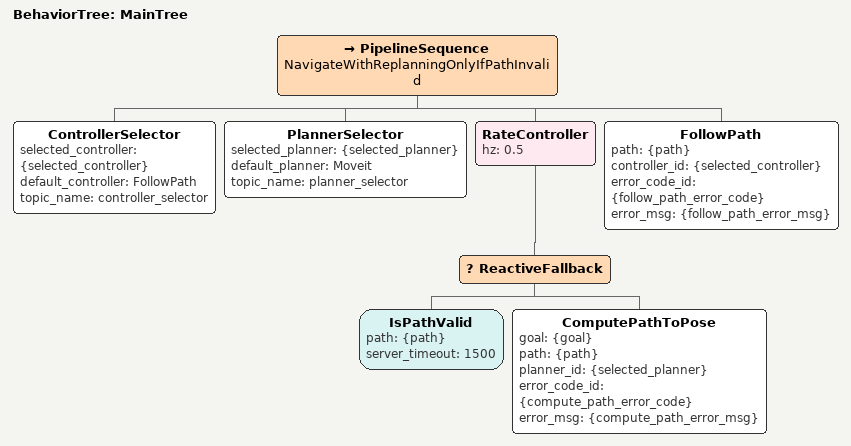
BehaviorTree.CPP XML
<root BTCPP_format="4" main_tree_to_execute="MainTree">
  <BehaviorTree ID="MainTree">
    <PipelineSequence name="NavigateWithReplanningOnlyIfPathInvalid">
      <ControllerSelector selected_controller="{selected_controller}" default_controller="FollowPath" topic_name="controller_selector"/>
      <PlannerSelector selected_planner="{selected_planner}" default_planner="Moveit" topic_name="planner_selector"/>

      <RateController hz="0.5">
        <ReactiveFallback>
          <IsPathValid path="{path}" server_timeout="1500"/>
          <ComputePathToPose goal="{goal}" path="{path}" planner_id="{selected_planner}" error_code_id="{compute_path_error_code}" error_msg="{compute_path_error_msg}"/>
        </ReactiveFallback>
      </RateController>

      <FollowPath path="{path}" controller_id="{selected_controller}" error_code_id="{follow_path_error_code}" error_msg="{follow_path_error_msg}"/>
    </PipelineSequence>
  </BehaviorTree>
</root>
